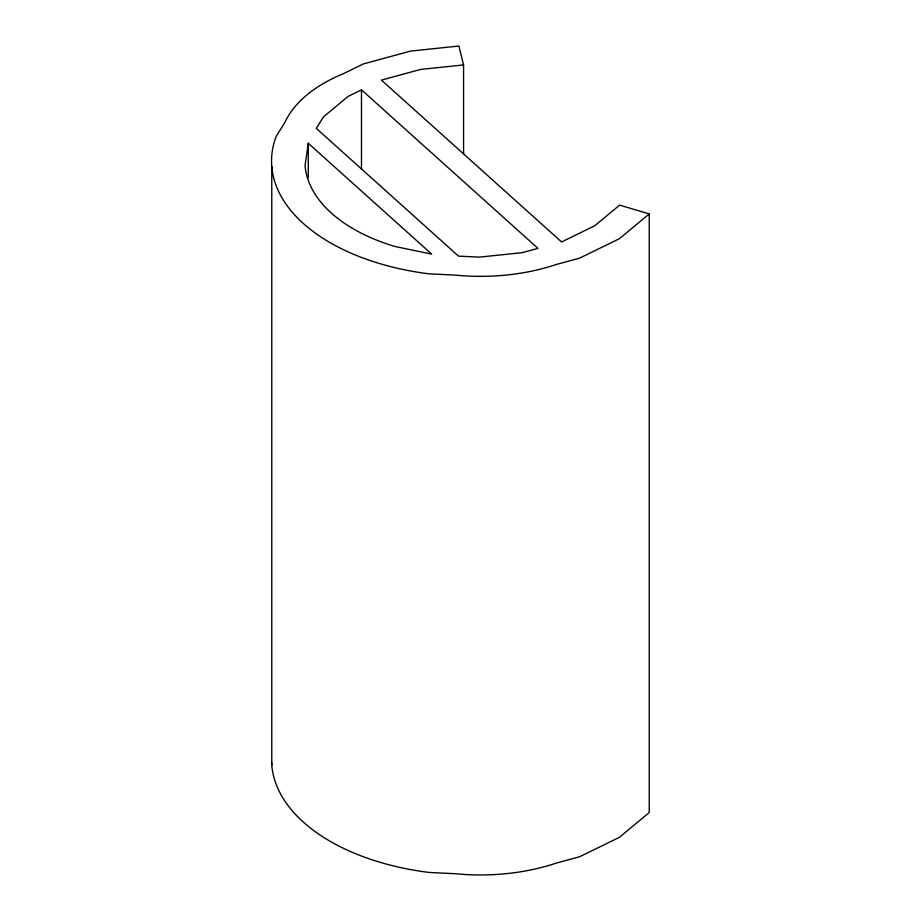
<?xml version="1.0" encoding="UTF-8"?>
<svg xmlns="http://www.w3.org/2000/svg" width="921" height="921" viewBox="0 0 921 921"><rect width="100%" height="100%" fill="white"/><g stroke="black" fill="none" stroke-linecap="round" stroke-linejoin="round"><path stroke-width="1.38" d="M308.293 143.285L305.07 165.607A166.62 96.198 0 0 0 395.155 246.54L431.661 254.115L308.293 143.285L308.293 177.822M463.574 64.942L420.759 69.397L381.409 80.104L561.58 241.958L594.793 225.737L619.603 205.118L649.224 213.925L619.453 238.677L579.597 258.145L555.996 264.569A150.1 86.666 0 0 1 455.009 275.091L429.002 273.836A199.949 115.436 0 0 1 276.116 136.492L284.946 122.32A150.1 86.666 0 0 1 343.475 73.657L363.392 63.917L410.616 51.081L458.865 46.05L463.574 64.942L463.574 154.164M361.493 89.844L348.207 96.325L323.398 116.955L316.294 128.364L458.497 256.119L479.427 257.12L522.242 252.665L537.979 248.382L361.493 89.844L361.493 168.98M649.224 213.925L649.224 812.541L619.453 837.293L579.597 856.749L555.996 863.173A150.1 86.666 0 0 1 455.009 873.695L429.002 872.44A199.949 115.436 0 0 1 271.614 762.415M271.776 166.528L271.776 765.132"/></g></svg>
